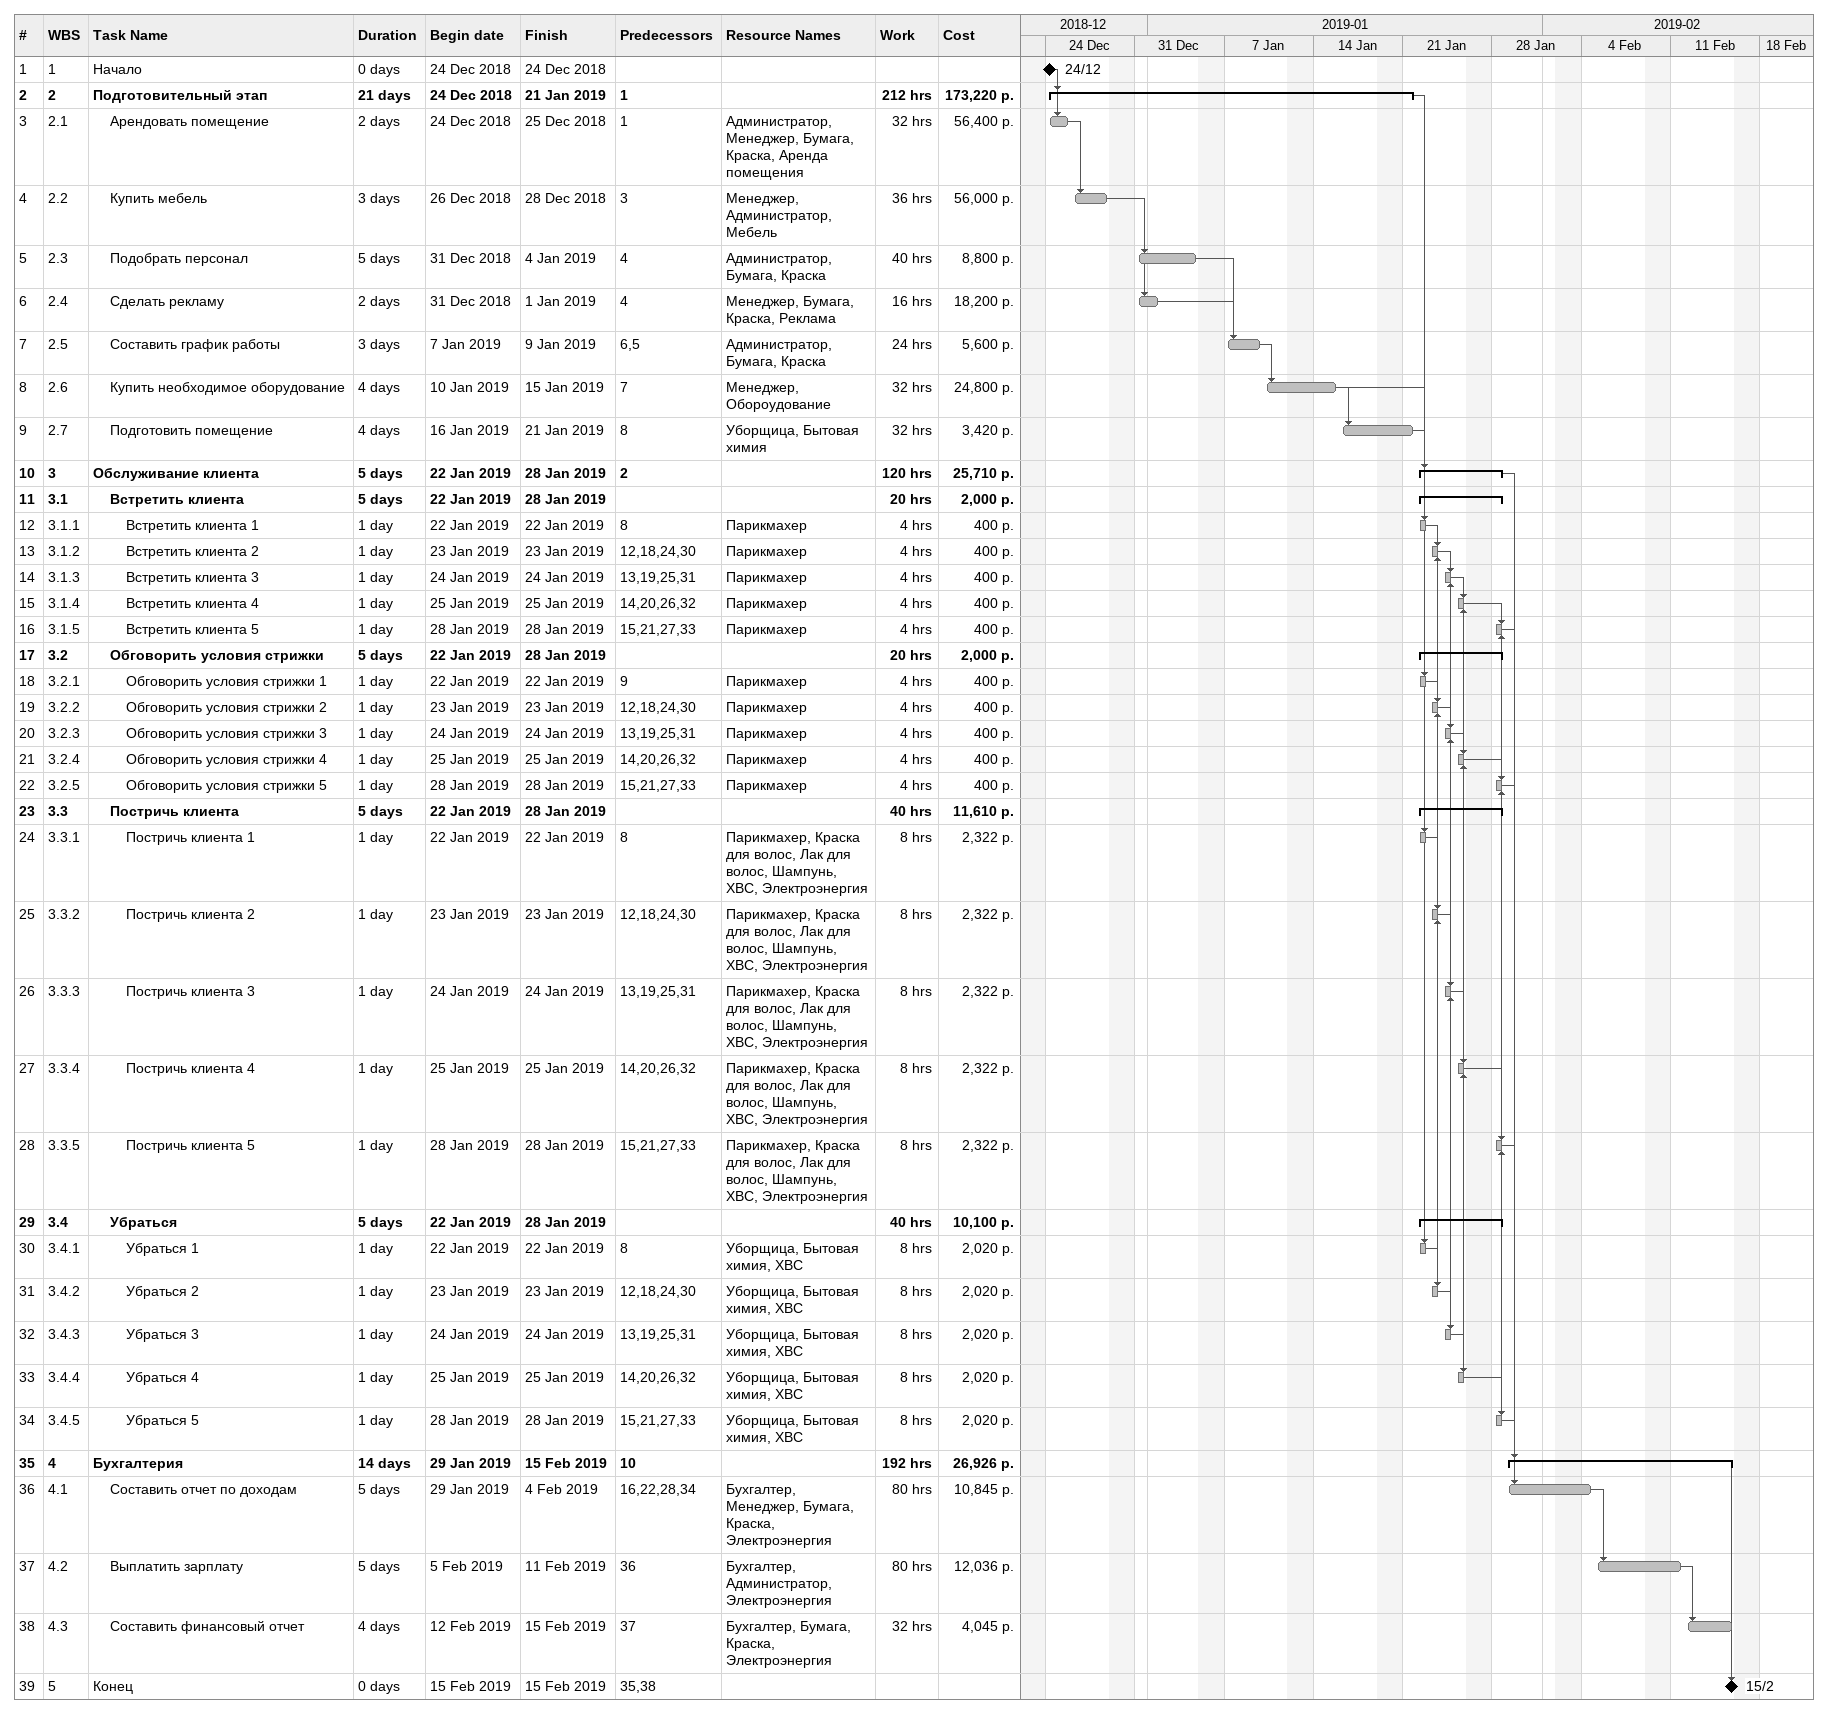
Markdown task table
| ID | WBS | Task | Duration | Start | Finish | Predecessors | Resources | Work (h) | Cost (р.) |
|---|---|---|---|---|---|---|---|---|---|
| 1 | 1 | Начало | 0d | 2018-12-24 | 2018-12-24 |  |  |  |  |
| 2 | 2 | **Подготовительный этап** | 21d | 2018-12-24 | 2019-01-21 | 1 |  | 212 | 173220 |
| 3 | 2.1 | Арендовать помещение | 2d | 2018-12-24 | 2018-12-25 | 1 | Администратор, Менеджер, Бумага, Краска, Аренда помещения | 32 | 56400 |
| 4 | 2.2 | Купить мебель | 3d | 2018-12-26 | 2018-12-28 | 3 | Менеджер, Администратор, Мебель | 36 | 56000 |
| 5 | 2.3 | Подобрать персонал | 5d | 2018-12-31 | 2019-01-04 | 4 | Администратор, Бумага, Краска | 40 | 8800 |
| 6 | 2.4 | Сделать рекламу | 2d | 2018-12-31 | 2019-01-01 | 4 | Менеджер, Бумага, Краска, Реклама | 16 | 18200 |
| 7 | 2.5 | Составить график работы | 3d | 2019-01-07 | 2019-01-09 | 6, 5 | Администратор, Бумага, Краска | 24 | 5600 |
| 8 | 2.6 | Купить необходимое оборудование | 4d | 2019-01-10 | 2019-01-15 | 7 | Менеджер, Обороудование | 32 | 24800 |
| 9 | 2.7 | Подготовить помещение | 4d | 2019-01-16 | 2019-01-21 | 8 | Уборщица, Бытовая химия | 32 | 3420 |
| 10 | 3 | **Обслуживание клиента** | 5d | 2019-01-22 | 2019-01-28 | 2 |  | 120 | 25710 |
| 11 | 3.1 | **Встретить клиента** | 5d | 2019-01-22 | 2019-01-28 |  |  | 20 | 2000 |
| 12 | 3.1.1 | Встретить клиента 1 | 1d | 2019-01-22 | 2019-01-22 | 8 | Парикмахер | 4 | 400 |
| 13 | 3.1.2 | Встретить клиента 2 | 1d | 2019-01-23 | 2019-01-23 | 12, 18, 24, 30 | Парикмахер | 4 | 400 |
| 14 | 3.1.3 | Встретить клиента 3 | 1d | 2019-01-24 | 2019-01-24 | 13, 19, 25, 31 | Парикмахер | 4 | 400 |
| 15 | 3.1.4 | Встретить клиента 4 | 1d | 2019-01-25 | 2019-01-25 | 14, 20, 26, 32 | Парикмахер | 4 | 400 |
| 16 | 3.1.5 | Встретить клиента 5 | 1d | 2019-01-28 | 2019-01-28 | 15, 21, 27, 33 | Парикмахер | 4 | 400 |
| 17 | 3.2 | **Обговорить условия стрижки** | 5d | 2019-01-22 | 2019-01-28 |  |  | 20 | 2000 |
| 18 | 3.2.1 | Обговорить условия стрижки 1 | 1d | 2019-01-22 | 2019-01-22 | 9 | Парикмахер | 4 | 400 |
| 19 | 3.2.2 | Обговорить условия стрижки 2 | 1d | 2019-01-23 | 2019-01-23 | 12, 18, 24, 30 | Парикмахер | 4 | 400 |
| 20 | 3.2.3 | Обговорить условия стрижки 3 | 1d | 2019-01-24 | 2019-01-24 | 13, 19, 25, 31 | Парикмахер | 4 | 400 |
| 21 | 3.2.4 | Обговорить условия стрижки 4 | 1d | 2019-01-25 | 2019-01-25 | 14, 20, 26, 32 | Парикмахер | 4 | 400 |
| 22 | 3.2.5 | Обговорить условия стрижки 5 | 1d | 2019-01-28 | 2019-01-28 | 15, 21, 27, 33 | Парикмахер | 4 | 400 |
| 23 | 3.3 | **Постричь клиента** | 5d | 2019-01-22 | 2019-01-28 |  |  | 40 | 11610 |
| 24 | 3.3.1 | Постричь клиента 1 | 1d | 2019-01-22 | 2019-01-22 | 8 | Парикмахер, Краска для волос, Лак для волос, Шампунь, ХВС, Электроэнергия | 8 | 2322 |
| 25 | 3.3.2 | Постричь клиента 2 | 1d | 2019-01-23 | 2019-01-23 | 12, 18, 24, 30 | Парикмахер, Краска для волос, Лак для волос, Шампунь, ХВС, Электроэнергия | 8 | 2322 |
| 26 | 3.3.3 | Постричь клиента 3 | 1d | 2019-01-24 | 2019-01-24 | 13, 19, 25, 31 | Парикмахер, Краска для волос, Лак для волос, Шампунь, ХВС, Электроэнергия | 8 | 2322 |
| 27 | 3.3.4 | Постричь клиента 4 | 1d | 2019-01-25 | 2019-01-25 | 14, 20, 26, 32 | Парикмахер, Краска для волос, Лак для волос, Шампунь, ХВС, Электроэнергия | 8 | 2322 |
| 28 | 3.3.5 | Постричь клиента 5 | 1d | 2019-01-28 | 2019-01-28 | 15, 21, 27, 33 | Парикмахер, Краска для волос, Лак для волос, Шампунь, ХВС, Электроэнергия | 8 | 2322 |
| 29 | 3.4 | **Убраться** | 5d | 2019-01-22 | 2019-01-28 |  |  | 40 | 10100 |
| 30 | 3.4.1 | Убраться 1 | 1d | 2019-01-22 | 2019-01-22 | 8 | Уборщица, Бытовая химия, ХВС | 8 | 2020 |
| 31 | 3.4.2 | Убраться 2 | 1d | 2019-01-23 | 2019-01-23 | 12, 18, 24, 30 | Уборщица, Бытовая химия, ХВС | 8 | 2020 |
| 32 | 3.4.3 | Убраться 3 | 1d | 2019-01-24 | 2019-01-24 | 13, 19, 25, 31 | Уборщица, Бытовая химия, ХВС | 8 | 2020 |
| 33 | 3.4.4 | Убраться 4 | 1d | 2019-01-25 | 2019-01-25 | 14, 20, 26, 32 | Уборщица, Бытовая химия, ХВС | 8 | 2020 |
| 34 | 3.4.5 | Убраться 5 | 1d | 2019-01-28 | 2019-01-28 | 15, 21, 27, 33 | Уборщица, Бытовая химия, ХВС | 8 | 2020 |
| 35 | 4 | **Бухгалтерия** | 14d | 2019-01-29 | 2019-02-15 | 10 |  | 192 | 26926 |
| 36 | 4.1 | Составить отчет по доходам | 5d | 2019-01-29 | 2019-02-04 | 16, 22, 28, 34 | Бухгалтер, Менеджер, Бумага, Краска, Электроэнергия | 80 | 10845 |
| 37 | 4.2 | Выплатить зарплату | 5d | 2019-02-05 | 2019-02-11 | 36 | Бухгалтер, Администратор, Электроэнергия | 80 | 12036 |
| 38 | 4.3 | Составить финансовый отчет | 4d | 2019-02-12 | 2019-02-15 | 37 | Бухгалтер, Бумага, Краска, Электроэнергия | 32 | 4045 |
| 39 | 5 | Конец | 0d | 2019-02-15 | 2019-02-15 | 35, 38 |  |  |  |
